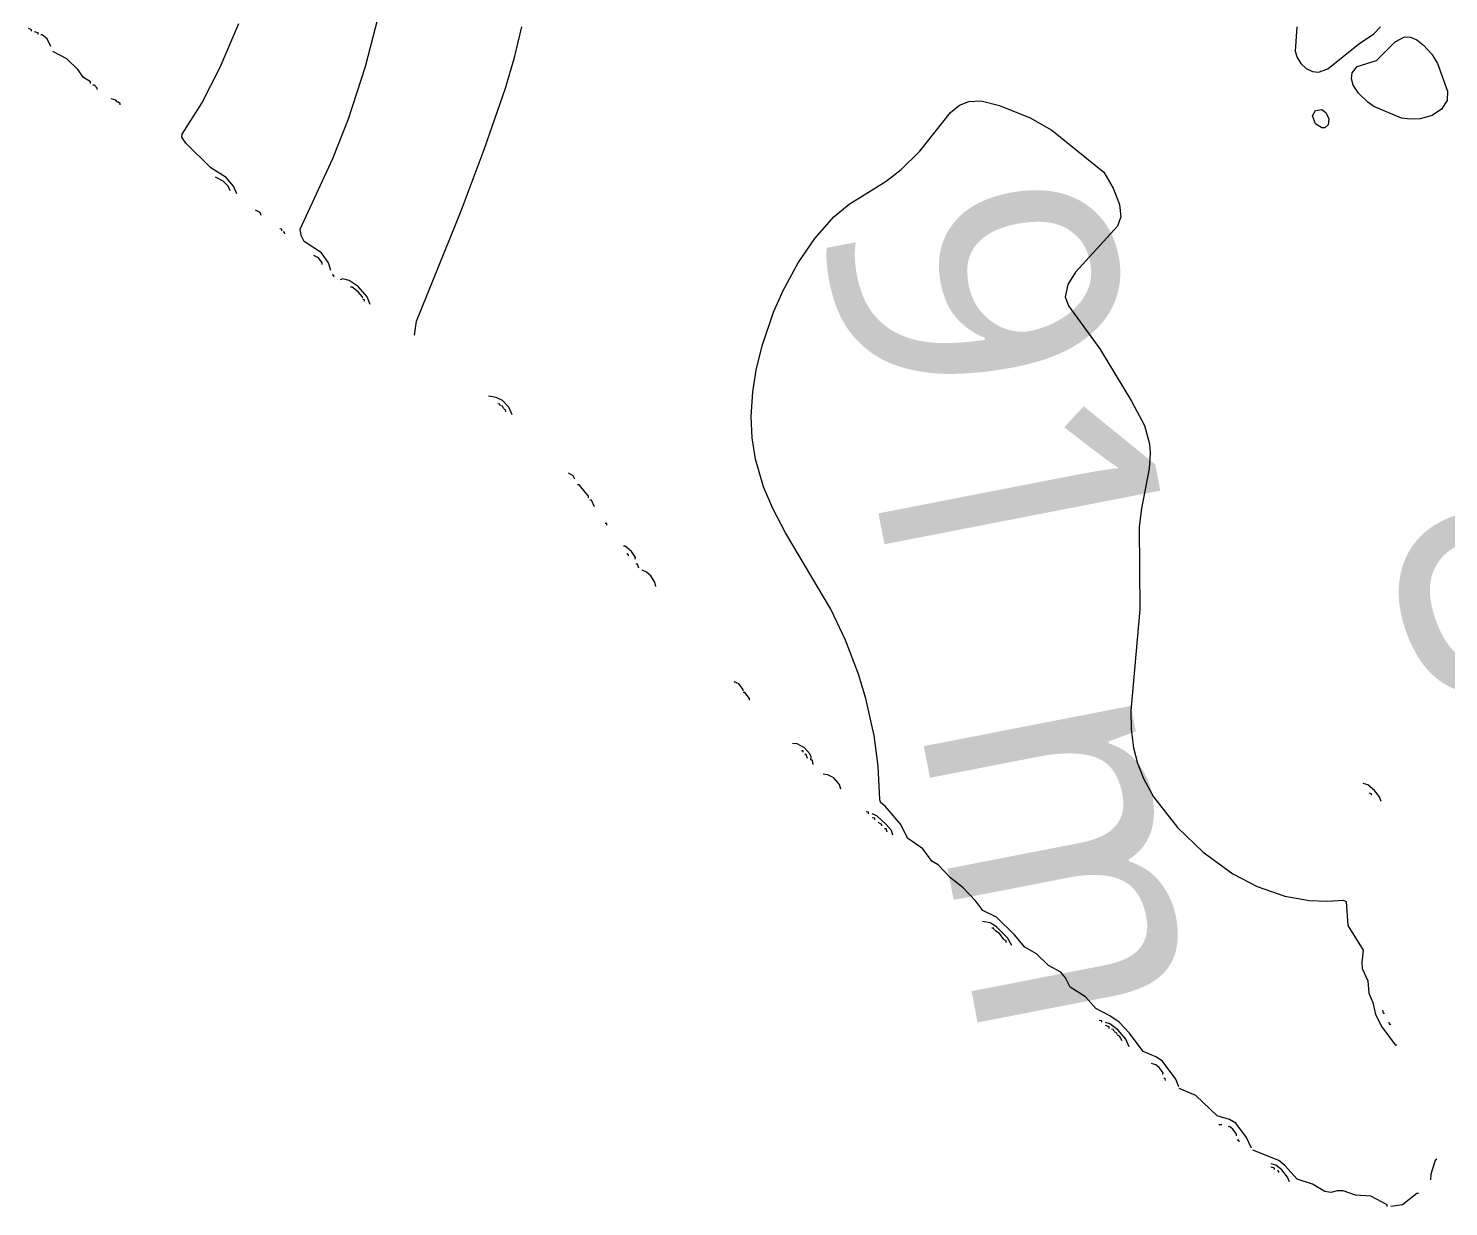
# Model space of a CAD drawing. Extents: x 474277 to 475042, y 254928 to 255625.
# Drawn here: x 474659.28 to 474694.77, y 254940.13 to 254969.57 of the extents above; entities that cross this region are included whole.
import ezdxf

# ---------------------------------------------------------------- set-up
doc = ezdxf.new("R2010")
doc.units = 0
doc.header["$MEASUREMENT"] = 0
doc.layers.add('BaseMapV2_DTM_export_MonNov09090547073261 — entities', color=1, linetype='CONTINUOUS')
doc.styles.get("Standard").update_dxf_attribs({"font": 'romans.shx'})

msp = doc.modelspace()

# ---------------------------------------------------------------- linework, layer by layer
at = {"layer": 'BaseMapV2_DTM_export_MonNov09090547073261 — entities', "color": 15, "linetype": 'Continuous', "true_color": 0xb7484b}
for points in [[(474666.838, 254963.521, 90.5), (474666.783, 254963.713, 90.5), (474666.605, 254963.967, 90.5), (474666.174, 254964.25, 90.5), (474666.095, 254964.403, 90.5), (474666.072, 254964.557, 90.5), (474666.888, 254966.32, 90.5), (474667.279, 254967.317, 90.5), (474667.705, 254968.62, 90.5), (474668.025, 254969.847, 90.5)], [(474659.357, 254969.502, 90), (474659.357, 254969.541, 90), (474659.283, 254969.571, 90)], [(474659.53, 254969.426, 90), (474659.53, 254969.464, 90), (474659.436, 254969.49, 90)], [(474664.489, 254965.438, 90.25), (474664.412, 254965.63, 90.25), (474664.228, 254965.845, 90.25), (474663.845, 254966.09, 90.25), (474663.214, 254966.704, 90.25), (474663.118, 254966.857, 90.25), (474663.128, 254966.934, 90.25), (474663.615, 254967.71, 90.25), (474664.075, 254968.61, 90.25), (474664.541, 254969.694, 90.25)], [(474668.935, 254961.911, 90.75), (474668.982, 254962.256, 90.75), (474670.099, 254965.017, 90.75), (474670.676, 254966.55, 90.75), (474671.206, 254968.084, 90.75), (474671.433, 254968.85, 90.75), (474671.615, 254969.617, 90.75)], [(474690.978, 254969.617, 90.75), (474690.939, 254969.004, 90.75), (474690.985, 254968.85, 90.75), (474691.081, 254968.697, 90.75), (474691.218, 254968.571, 90.75), (474691.372, 254968.496, 90.75), (474691.525, 254968.483, 90.75), (474691.755, 254968.563, 90.75), (474692.522, 254969.184, 90.75), (474692.905, 254969.443, 90.75), (474693.072, 254969.617, 90.75)], [(474659.843, 254969.119, 90), (474659.751, 254969.311, 90), (474659.628, 254969.417, 90), (474659.59, 254969.417, 90)], [(474694.061, 254967.317, 91), (474693.825, 254967.303, 91), (474693.595, 254967.332, 91), (474692.905, 254967.625, 91), (474692.752, 254967.729, 91), (474692.522, 254967.957, 91), (474692.391, 254968.16, 91), (474692.345, 254968.314, 91), (474692.361, 254968.467, 91), (474692.486, 254968.62, 91), (474692.973, 254968.774, 91), (474693.442, 254969.243, 91), (474693.672, 254969.367, 91), (474693.825, 254969.357, 91), (474693.979, 254969.287, 91), (474694.147, 254969.157, 91), (474694.357, 254968.927, 91), (474694.493, 254968.697, 91), (474694.746, 254968.007, 91), (474694.734, 254967.777, 91), (474694.592, 254967.553, 91), (474694.362, 254967.4, 91), (474694.061, 254967.317, 91)], [(474660.663, 254968.352, 90), (474660.521, 254968.544, 90), (474660.241, 254968.811, 90), (474659.896, 254969, 90)], [(474660.833, 254968.199, 90), (474660.833, 254968.237, 90), (474660.663, 254968.352, 90)], [(474660.998, 254968.045, 90), (474660.998, 254968.084, 90), (474660.931, 254968.157, 90), (474660.893, 254968.157, 90)], [(474661.497, 254967.739, 90), (474661.468, 254967.783, 90), (474661.353, 254967.814, 90)], [(474661.577, 254967.662, 90), (474661.577, 254967.7, 90), (474661.506, 254967.736, 90)], [(474688.028, 254943.126, 91), (474687.957, 254943.317, 91), (474687.615, 254943.771, 91), (474687.461, 254943.876, 91), (474687.14, 254944.007, 91), (474686.796, 254944.467, 91), (474686.541, 254944.737, 91), (474686.311, 254944.896, 91), (474685.956, 254945.081, 91), (474685.698, 254945.372, 91), (474685.314, 254945.611, 91), (474685.199, 254945.848, 91), (474685.084, 254945.986, 91), (474684.773, 254946.154, 91), (474684.471, 254946.445, 91), (474684.187, 254946.614, 91), (474683.927, 254946.921, 91), (474683.474, 254947.365, 91), (474683.136, 254947.534, 91), (474682.958, 254947.765, 91), (474682.631, 254948.104, 91), (474682.324, 254948.347, 91), (474682.017, 254948.672, 91), (474681.856, 254948.761, 91), (474681.634, 254949.074, 91), (474681.251, 254949.337, 91), (474681.081, 254949.681, 91), (474680.689, 254950.141, 91), (474680.584, 254950.218, 91), (474680.559, 254950.295, 91), (474680.518, 254951.138, 91), (474680.416, 254951.905, 91), (474680.213, 254952.825, 91), (474680.027, 254953.439, 91), (474679.699, 254954.282, 91), (474679.334, 254955.058, 91), (474678.205, 254956.966, 91), (474677.884, 254957.579, 91), (474677.656, 254958.116, 91), (474677.456, 254958.806, 91), (474677.37, 254959.343, 91), (474677.345, 254959.879, 91), (474677.385, 254960.493, 91), (474677.469, 254961.03, 91), (474677.618, 254961.643, 91), (474677.904, 254962.486, 91), (474678.143, 254963.023, 91), (474678.517, 254963.713, 91), (474678.934, 254964.327, 91), (474679.41, 254964.869, 91), (474679.794, 254965.183, 91), (474680.714, 254965.758, 91), (474681.097, 254966.045, 91), (474681.557, 254966.506, 91), (474682.324, 254967.47, 91), (474682.554, 254967.656, 91), (474682.784, 254967.749, 91), (474683.091, 254967.763, 91), (474683.551, 254967.644, 91), (474684.318, 254967.338, 91), (474684.854, 254967.03, 91), (474686.158, 254965.983, 91), (474686.388, 254965.58, 91), (474686.55, 254965.17, 91), (474686.584, 254964.863, 91), (474686.503, 254964.633, 91), (474685.447, 254963.483, 91), (474685.259, 254963.176, 91), (474685.194, 254962.87, 91), (474685.277, 254962.64, 91), (474686.055, 254961.566, 91), (474686.848, 254960.263, 91), (474687.171, 254959.649, 91), (474687.296, 254959.189, 91), (474687.315, 254958.959, 91), (474687.291, 254958.576, 91), (474687.096, 254957.579, 91), (474687.044, 254957.119, 91), (474687.055, 254955.049, 91), (474686.833, 254952.518, 91), (474686.841, 254952.058, 91), (474686.9, 254951.598, 91), (474686.998, 254951.215, 91), (474687.147, 254950.832, 91), (474687.398, 254950.372, 91), (474688, 254949.605, 91), (474688.639, 254948.991, 91), (474689.378, 254948.45, 91), (474689.992, 254948.128, 91), (474690.682, 254947.888, 91), (474691.295, 254947.781, 91), (474691.755, 254947.766, 91), (474692.139, 254947.791, 91), (474692.215, 254947.756, 91), (474692.253, 254947.151, 91), (474692.638, 254946.538, 91), (474692.601, 254946.231, 91), (474692.616, 254946.078, 91), (474692.752, 254945.776, 91), (474692.781, 254945.464, 91), (474692.876, 254945.234, 91), (474692.947, 254944.928, 91), (474693.106, 254944.621, 91), (474693.442, 254944.169, 91), (474693.48, 254944.169, 91)], [(474691.762, 254967.164, 91), (474691.679, 254967.094, 91), (474691.602, 254967.094, 91), (474691.448, 254967.19, 91), (474691.371, 254967.394, 91), (474691.448, 254967.527, 91), (474691.602, 254967.55, 91), (474691.708, 254967.47, 91), (474691.781, 254967.317, 91), (474691.762, 254967.164, 91)], [(474664.322, 254965.515, 90), (474664.273, 254965.63, 90), (474664.152, 254965.76, 90), (474663.96, 254965.859, 90)], [(474665.1, 254964.902, 90.25), (474665.072, 254964.973, 90.25), (474664.957, 254965.034, 90.25)], [(474665.618, 254964.518, 90.25), (474665.615, 254964.557, 90.25), (474665.57, 254964.562, 90.25)], [(474665.688, 254964.442, 90.25), (474665.685, 254964.483, 90.25), (474665.647, 254964.485, 90.25)], [(474666.626, 254963.675, 90.25), (474666.628, 254963.713, 90.25), (474666.529, 254963.842, 90.25), (474666.414, 254963.9, 90.25)], [(474666.913, 254963.368, 90.5), (474666.912, 254963.407, 90.5), (474666.874, 254963.407, 90.5)], [(474667.824, 254962.678, 90.5), (474667.746, 254962.87, 90.5), (474667.526, 254963.122, 90.5), (474667.295, 254963.274, 90.5), (474667.142, 254963.315, 90.5), (474667.072, 254963.291, 90.5)], [(474667.636, 254962.831, 90.25), (474667.634, 254962.87, 90.25), (474667.526, 254962.991, 90.25), (474667.372, 254963.109, 90.25), (474667.334, 254963.109, 90.25)], [(474667.68, 254962.755, 90.25), (474667.679, 254962.795, 90.25), (474667.641, 254962.801, 90.25)], [(474671.37, 254959.918, 90.75), (474671.29, 254960.109, 90.75), (474671.129, 254960.272, 90.75), (474670.976, 254960.353, 90.75), (474670.784, 254960.383, 90.75)], [(474671.074, 254960.148, 90.5), (474671.062, 254960.186, 90.5), (474671.014, 254960.192, 90.5)], [(474671.162, 254960.071, 90.5), (474671.129, 254960.136, 90.5), (474671.091, 254960.141, 90.5)], [(474671.214, 254959.994, 90.5), (474671.206, 254960.044, 90.5), (474671.168, 254960.057, 90.5)], [(474672.935, 254958.308, 90.75), (474672.893, 254958.394, 90.75), (474672.778, 254958.457, 90.75)], [(474673.281, 254957.847, 90.75), (474673.281, 254957.886, 90.75), (474673.046, 254958.169, 90.75), (474673.008, 254958.169, 90.75)], [(474673.433, 254957.617, 90.75), (474673.353, 254957.785, 90.75), (474673.315, 254957.785, 90.75)], [(474673.739, 254957.157, 90.75), (474673.736, 254957.199, 90.75), (474673.698, 254957.199, 90.75)], [(474674.447, 254956.314, 90.75), (474674.45, 254956.352, 90.75), (474674.355, 254956.506, 90.75), (474674.196, 254956.633, 90.75), (474674.158, 254956.633, 90.75)], [(474674.281, 254956.391, 90.5), (474674.273, 254956.439, 90.5), (474674.235, 254956.439, 90.5)], [(474674.541, 254956.084, 90.75), (474674.503, 254956.183, 90.75), (474674.465, 254956.183, 90.75)], [(474674.961, 254955.624, 90.75), (474674.938, 254955.739, 90.75), (474674.84, 254955.892, 90.75), (474674.733, 254955.986, 90.75), (474674.618, 254956.036, 90.75)], [(474677.146, 254953.017, 90.75), (474677.146, 254953.055, 90.75), (474677.033, 254953.194, 90.75), (474676.918, 254953.242, 90.75)], [(474677.304, 254952.787, 90.75), (474677.304, 254952.825, 90.75), (474677.187, 254952.977, 90.75), (474677.148, 254952.977, 90.75)], [(474678.835, 254951.299, 90.75), (474678.848, 254951.368, 90.75), (474678.809, 254951.445, 90.75), (474678.68, 254951.598, 90.75), (474678.49, 254951.698, 90.75), (474678.375, 254951.701, 90.75)], [(474678.645, 254951.483, 90.5), (474678.645, 254951.522, 90.5), (474678.605, 254951.523, 90.5)], [(474678.755, 254951.33, 90.5), (474678.72, 254951.431, 90.5), (474678.682, 254951.431, 90.5)], [(474678.894, 254951.177, 90.75), (474678.874, 254951.285, 90.75), (474678.835, 254951.285, 90.75)], [(474679.586, 254950.563, 90.75), (474679.552, 254950.678, 90.75), (474679.41, 254950.847, 90.75), (474679.257, 254950.922, 90.75), (474679.142, 254950.936, 90.75)], [(474693.086, 254950.257, 90.75), (474693.046, 254950.372, 90.75), (474692.922, 254950.525, 90.75), (474692.752, 254950.668, 90.75), (474692.637, 254950.706, 90.75)], [(474692.847, 254950.41, 90.5), (474692.847, 254950.448, 90.5), (474692.79, 254950.466, 90.5)], [(474680.279, 254949.95, 90.75), (474680.279, 254949.988, 90.75), (474680.215, 254949.994, 90.75)], [(474680.882, 254949.413, 90.75), (474680.848, 254949.528, 90.75), (474680.722, 254949.681, 90.75), (474680.484, 254949.9, 90.75), (474680.369, 254949.945, 90.75)], [(474680.431, 254949.796, 90.5), (474680.431, 254949.835, 90.5), (474680.369, 254949.85, 90.5)], [(474680.613, 254949.643, 90.5), (474680.613, 254949.681, 90.5), (474680.522, 254949.733, 90.5)], [(474680.745, 254949.49, 90.5), (474680.714, 254949.568, 90.5), (474680.675, 254949.568, 90.5)], [(474683.86, 254946.653, 90.75), (474683.751, 254946.844, 90.75), (474683.474, 254947.122, 90.75), (474683.321, 254947.219, 90.75), (474683.129, 254947.258, 90.75)], [(474683.429, 254947.036, 90.5), (474683.397, 254947.087, 90.5), (474683.359, 254947.087, 90.5)], [(474683.661, 254946.806, 90.5), (474683.551, 254946.954, 90.5), (474683.436, 254947.033, 90.5)], [(474683.717, 254946.729, 90.5), (474683.716, 254946.768, 90.5), (474683.666, 254946.796, 90.5)], [(474693.124, 254945.043, 90.75), (474693.135, 254944.964, 90.75), (474693.174, 254944.964, 90.75)], [(474686.104, 254944.736, 90.75), (474686.104, 254944.774, 90.75), (474686.043, 254944.78, 90.75)], [(474686.792, 254944.122, 90.75), (474686.709, 254944.314, 90.75), (474686.509, 254944.544, 90.75), (474686.311, 254944.698, 90.75), (474686.196, 254944.733, 90.75)], [(474686.295, 254944.582, 90.5), (474686.295, 254944.621, 90.5), (474686.196, 254944.652, 90.5)], [(474693.279, 254944.736, 90.75), (474693.289, 254944.688, 90.75), (474693.327, 254944.688, 90.75)], [(474686.415, 254944.506, 90.5), (474686.388, 254944.559, 90.5), (474686.35, 254944.561, 90.5)], [(474686.492, 254944.429, 90.5), (474686.485, 254944.467, 90.5), (474686.426, 254944.496, 90.5)], [(474686.614, 254944.276, 90.5), (474686.553, 254944.391, 90.5), (474686.503, 254944.414, 90.5)], [(474687.636, 254943.432, 90.75), (474687.637, 254943.471, 90.75), (474687.538, 254943.608, 90.75), (474687.461, 254943.671, 90.75), (474687.346, 254943.707, 90.75)], [(474687.699, 254943.279, 90.75), (474687.691, 254943.334, 90.75), (474687.653, 254943.334, 90.75)], [(474689.847, 254941.592, 91), (474689.726, 254941.86, 91), (474689.455, 254942.217, 91), (474689.302, 254942.309, 91), (474688.988, 254942.397, 91), (474688.458, 254942.903, 91), (474688.036, 254943.085, 91)], [(474689.11, 254942.173, 90.75), (474689.033, 254942.173, 90.75)], [(474689.473, 254941.899, 90.75), (474689.473, 254941.937, 90.75), (474689.378, 254942.068, 90.75), (474689.302, 254942.128, 90.75), (474689.263, 254942.126, 90.75)], [(474689.536, 254941.745, 90.75), (474689.532, 254941.793, 90.75), (474689.493, 254941.793, 90.75)], [(474693.24, 254940.135, 91), (474693.24, 254940.174, 91), (474692.829, 254940.39, 91), (474692.445, 254940.413, 91), (474692.139, 254940.523, 91), (474691.985, 254940.524, 91), (474691.832, 254940.483, 91), (474691.679, 254940.51, 91), (474691.372, 254940.687, 91), (474690.988, 254940.814, 91), (474690.682, 254941.155, 91), (474690.528, 254941.281, 91), (474689.877, 254941.542, 91)], [(474690.797, 254940.749, 90.75), (474690.749, 254940.864, 90.75), (474690.605, 254941.046, 90.75), (474690.452, 254941.164, 90.75), (474690.337, 254941.199, 90.75)], [(474690.424, 254941.055, 90.5), (474690.424, 254941.094, 90.5), (474690.337, 254941.119, 90.5)], [(474694.477, 254941.315, 91), (474694.441, 254941.285, 91), (474694.331, 254940.94, 91), (474694.324, 254940.801, 91)], [(474690.534, 254940.979, 90.5), (474690.533, 254941.017, 90.5), (474690.49, 254941.022, 90.5)], [(474694.017, 254940.459, 91), (474693.979, 254940.459, 91), (474693.623, 254940.174, 91), (474693.327, 254940.13, 91)]]:
    msp.add_polyline3d(points, dxfattribs=at)

# ---------------------------------------------------------------- texts
at = {"layer": 'BaseMapV2_DTM_export_MonNov09090547073261 — entities', "color": 250, "true_color": 0x323232, "char_height": 0.2, "width": 17.61571, "attachment_point": 7}
for insert, rotation in [((474678.958, 254964.987), 281.0193), ((474695.057, 254949.716), 21.0067)]:
    msp.add_mtext('\\fOpen Sans|i0|b0;\\H7.02279;91\\~m', dxfattribs=dict(at, insert=insert, rotation=rotation))

doc.saveas('drawing.dxf')
